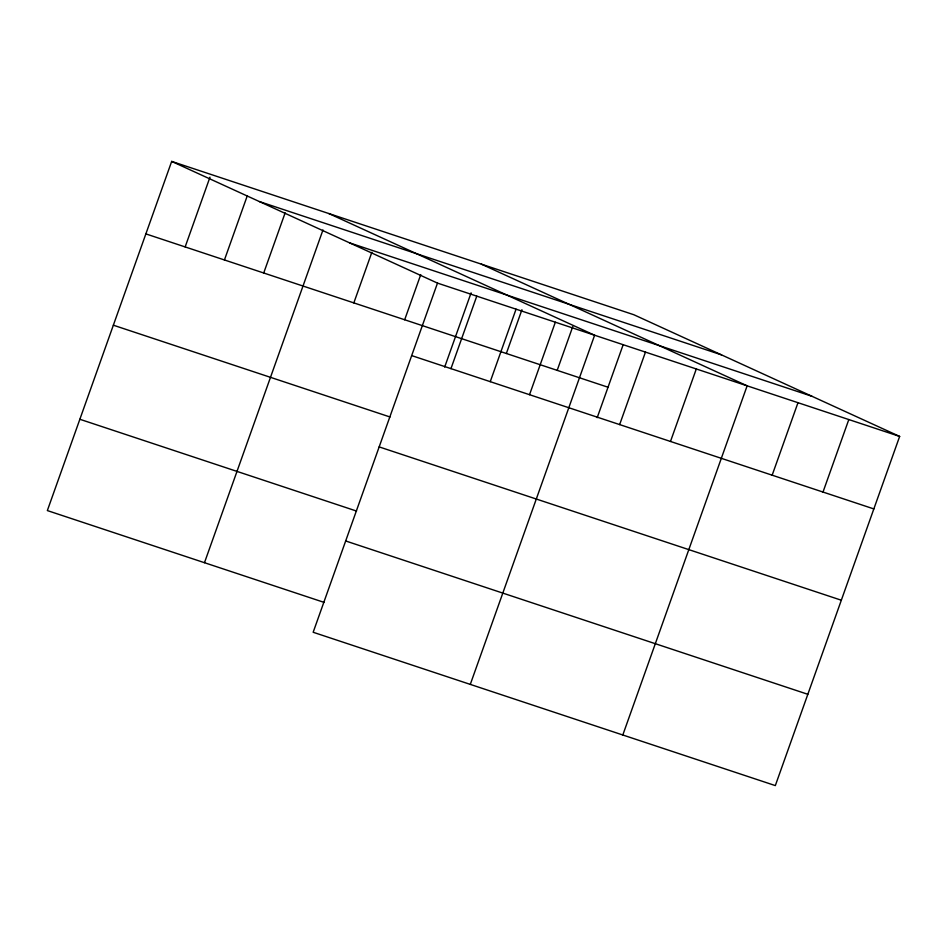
<?xml version="1.0" encoding="UTF-8"?>
<svg xmlns="http://www.w3.org/2000/svg" width="947" height="947" viewBox="0 0 947 947"><rect width="100%" height="100%" fill="white"/><g stroke="black" fill="none" stroke-linecap="round" stroke-linejoin="round"><path stroke-width="1.42" d="M171.679 161.404L437.49 283.106L313.161 632.265L775.321 785.596L899.65 436.425L633.839 314.735L171.679 161.404L47.35 510.575L324.016 602.363M185.15 246.93L209.985 177.172M224.439 259.963L247.321 195.674M263.716 272.996L285.154 212.815M204.481 562.696L322.974 229.955M353.835 302.898L371.863 252.281M404.677 319.755L420.752 274.618M444.676 367.057L471.097 292.86M450.961 368.632L476.779 296.139M490.25 381.665L516.056 309.172M506.349 353.491L521.939 309.728M529.527 394.698L555.344 322.205M557.191 370.36L572.769 326.585M470.292 684.397L594.621 335.238L328.81 213.537M597.19 417.663L623.126 344.826M619.646 424.587L645.463 352.095M670.488 441.456L696.305 368.963M622.806 735.002L747.136 385.831L481.325 264.13M772.16 475.193L797.978 402.7M823.002 492.061L848.808 419.568M259.395 201.569L721.555 354.888M349.774 242.941L811.934 396.272M437.49 283.106L899.65 436.425M145.874 233.897L608.021 387.228M411.685 355.599L873.832 508.918M113.356 325.2L390.022 416.988M379.167 446.901L841.327 600.22M79.856 419.272L356.534 511.06M345.667 540.962L807.827 694.293"/></g></svg>
